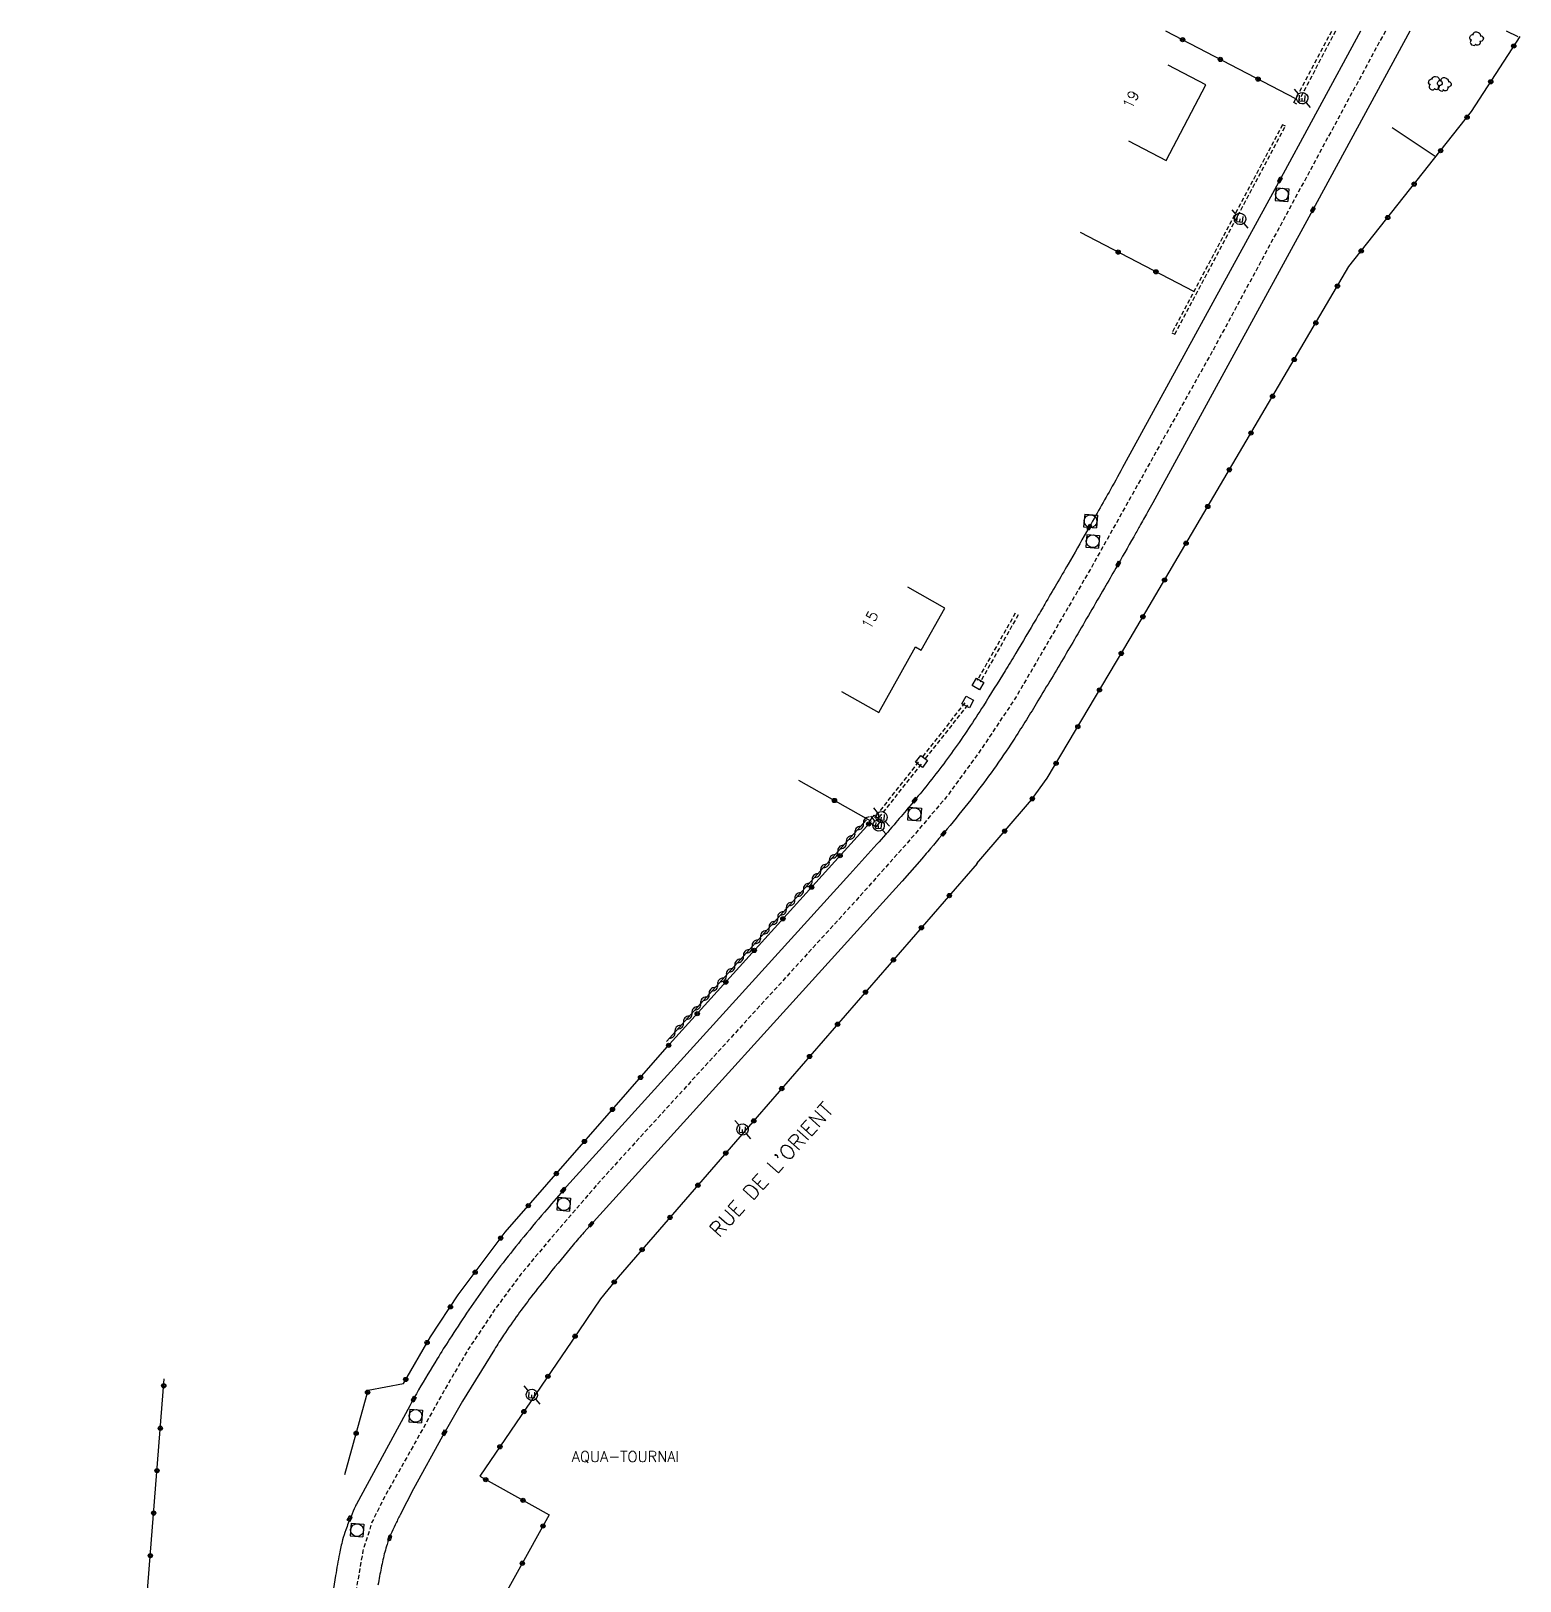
# Model space of a CAD drawing. Header units: millimetres. Extents: x 82000 to 83000, y 142999 to 144000.
# Drawn here: x 82306.8 to 82481.5, y 143818.2 to 144000 of the extents above; entities that cross this region are included whole.
import ezdxf
from ezdxf.enums import TextEntityAlignment as Align

# ---------------------------------------------------------------- set-up
doc = ezdxf.new("R2010")
doc.units = ezdxf.units.MM
doc.linetypes.add('DASHED', pattern=[0.75, 0.5, -0.25])
doc.layers.get('0').update_dxf_attribs({"linetype": 'CONTINUOUS'})
for name, color, linetype in [('W0001', 6, 'DASHED'), ('W0008', 7, 'CONTINUOUS'), ('W0100', 7, 'CONTINUOUS'), ('W0112', 1, 'DASHED'), ('W0300', 7, 'CONTINUOUS'), ('W0310', 3, 'CONTINUOUS'), ('W0322', 7, 'CONTINUOUS'), ('W0400', 7, 'CONTINUOUS'), ('W0420', 7, 'CONTINUOUS'), ('W0471', 7, 'CONTINUOUS'), ('W0984', 7, 'CONTINUOUS'), ('W0989', 7, 'CONTINUOUS'), ('W0991', 7, 'CONTINUOUS')]:
    doc.layers.add(name, color=color, linetype=linetype)
doc.styles.get("Standard").update_dxf_attribs({"font": 'romans.shx', "width": 0.85})

# ---------------------------------------------------------------- blocks, each defined once
blk = doc.blocks.new('T400')
for p, q in [((-0.15, 0.3), (0.15, 0.3)), ((-0.15, -0.25), (-0.15, 0.3)), ((-0.15, 0.15), (0.15, 0.15)), ((-0.15, 0), (0.15, 0)), ((0.15, 0.3), (0.15, -0.25)), ((-0.15, -0.15), (0.15, -0.15)), ((-0.15, -0.25), (-0.15, -0.3)), ((-0.15, -0.3), (0.15, -0.3)), ((0.15, -0.3), (0.15, -0.25))]:
    blk.add_line(p, q)
blk = doc.blocks.new('T300')
for p, q in [((-0.8, 0.51), (-0.86, 0.34)), ((-0.86, 0.34), (-0.86, 0.17)), ((-0.86, 0.17), (-0.74, 0.06)), ((-0.69, 0.63), (-0.8, 0.51)), ((-0.8, -0.06), (-0.74, 0.06)), ((-0.74, 0.06), (-0.69, 0.11)), ((-0.57, 0.69), (-0.69, 0.63)), ((-0.46, 0.69), (-0.57, 0.69)), ((-0.29, 0.63), (-0.46, 0.69)), ((-0.29, 0.63), (-0.17, 0.74)), ((-0.23, 0.57), (-0.29, 0.63)), ((-0.17, 0.74), (-0.06, 0.8)), ((-0.06, 0.8), (0.06, 0.8)), ((0.06, 0.8), (0.23, 0.74)), ((0.23, 0.74), (0.34, 0.63)), ((0.34, 0.63), (0.4, 0.51)), ((0.46, 0.46), (0.34, 0.46)), ((0.4, 0.51), (0.4, 0.46)), ((0.57, 0.4), (0.46, 0.46)), ((0.57, 0.4), (0.69, 0.29)), ((0.69, 0.29), (0.74, 0.17)), ((0.74, 0.06), (0.69, -0.17)), ((0.74, 0.17), (0.74, 0.06)), ((-0.8, -0.17), (-0.8, -0.06)), ((-0.8, -0.23), (-0.8, -0.17)), ((-0.74, -0.34), (-0.8, -0.23)), ((-0.69, -0.4), (-0.74, -0.34)), ((-0.51, -0.46), (-0.69, -0.4)), ((-0.4, -0.46), (-0.51, -0.46)), ((-0.4, -0.46), (-0.34, -0.46)), ((-0.34, -0.46), (-0.34, -0.4)), ((-0.34, -0.51), (-0.34, -0.46)), ((-0.29, -0.63), (-0.34, -0.51)), ((-0.17, -0.74), (-0.29, -0.63)), ((-0.06, -0.8), (-0.17, -0.74)), ((0.06, -0.8), (-0.06, -0.8)), ((0.17, -0.74), (0.06, -0.8)), ((0.23, -0.69), (0.17, -0.74)), ((0.29, -0.46), (0.23, -0.46)), ((0.29, -0.63), (0.23, -0.69)), ((0.46, -0.4), (0.29, -0.46)), ((0.34, -0.51), (0.29, -0.63)), ((0.34, -0.51), (0.34, -0.46)), ((0.57, -0.34), (0.46, -0.4)), ((0.63, -0.29), (0.57, -0.34)), ((0.69, -0.17), (0.63, -0.29))]:
    blk.add_line(p, q)
blk = doc.blocks.new('T420')
for p, q in [((0.75, 0.75), (-0.75, 0.75)), ((-0.75, 0.75), (-0.75, -0.75)), ((0.75, 0.75), (0.75, -0.75)), ((0.75, -0.75), (-0.75, -0.75))]:
    blk.add_line(p, q)
blk.add_ellipse((0, 0), major_axis=(-0.53, 0.53), ratio=1, start_param=3.926991, end_param=10.210176)
blk = doc.blocks.new('T471')
for p, q in [((-0.333334, 0.333334), (-0.333334, -0.333334)), ((-0.333334, 0.333334), (0.333334, 0.333334)), ((-0.333334, 0), (0, 0)), ((0.500001, 0.500001), (1.000002, 1.000002)), ((-0.500001, -0.500001), (-1.000002, -1.000002)), ((-0.333334, -0.333334), (0.333334, -0.333334))]:
    blk.add_line(p, q)
blk.add_ellipse((0, 0), major_axis=(0.471405, 0.471405), ratio=1, start_param=5.4977871438, end_param=11.780972451)
blk = doc.blocks.new('t112o')
at = {"color": 0, "linetype": 'Continuous'}
for p, q in [((-0.5, 0.5), (0.5, 0.5)), ((-0.5, -0.5), (-0.5, 0.5)), ((0.5, 0.5), (0.5, -0.5)), ((0.5, -0.5), (-0.5, -0.5))]:
    blk.add_line(p, q, dxfattribs=at)
blk = doc.blocks.new('t322o')
at = {"color": 0, "linetype": 'Continuous'}
for radius in [0.25, 0.15]:
    blk.add_circle((0, 0), radius, dxfattribs=at)
blk = doc.blocks.new('t310o')
at = {"color": 0, "linetype": 'Continuous'}
for centre, start, end in [((-0.5, 0.38), 216.8699, 323.1304), ((0.5, -0.37), 36.8699, 143.1303)]:
    blk.add_arc(centre, 0.625, start, end, dxfattribs=at)

msp = doc.modelspace()

# ---------------------------------------------------------------- linework, layer by layer
at = {"layer": 'W0001', "flags": 128}
msp.add_lwpolyline([(82465.69, 144000), (82445.56, 143962.72), (82431.18, 143937.02), (82422.38, 143921.88), (82418.41, 143915.91), (82414.19, 143910.12), (82409.59, 143904.72), (82403.61, 143898.01), (82373.67, 143865.17), (82367.69, 143858.22), (82364.3, 143854.16), (82361.27, 143850.07), (82358.09, 143845.3), (82355.21, 143840.35), (82351.88, 143834.38), (82348.37, 143828.16), (82346.83, 143825.07), (82345.77, 143821.72), (82344.88, 143816.56), (82342.94, 143802.92), (82335.51, 143753.82), (82334.88, 143748.63), (82334.36, 143743.44), (82334.16, 143739.47)], dxfattribs=at)
at = {"layer": 'W0008'}
for points in [[(82462.76, 144000), (82452.68, 143981.36), (82435.07, 143949.14, -0.0027), (82433.46, 143946.23, -0.001575), (82430.65, 143941.26, -0.001693), (82428.47, 143937.45, -0.001372), (82425.75, 143932.77, -0.001304), (82424.73, 143931.02, -0.000565), (82422.34, 143927, -0.003973), (82421.1, 143924.95, -0.001971), (82418.54, 143920.85, -0.0155), (82415.01, 143915.58, -0.016197), (82411.31, 143910.76, -0.004593), (82408.07, 143906.89, -0.007602), (82406.06, 143904.6), (82402.89, 143901.1), (82369.63, 143864.43, 0.006556), (82369.25, 143864, 0.001108), (82367.06, 143861.44, 0.005451), (82364.31, 143858.14, 0.006088), (82361.91, 143855.13, 0.009568), (82360.12, 143852.72, 0.007511), (82357.93, 143849.58, 0.004763), (82355.94, 143846.55, 0.00628), (82354.48, 143844.22, 0.004352), (82352.31, 143840.6, 0.008522), (82351.26, 143838.73), (82345.01, 143827.18, 0.020314), (82344.89, 143826.94, 0.004161), (82344.38, 143825.75, 0.014064), (82343.76, 143824.16, 0.019565), (82343.39, 143822.99, 0.017055), (82343.02, 143821.37, 0.01097), (82342.57, 143818.82), (82341.55, 143812.15)], [(82468.56, 144000), (82456.94, 143978.59), (82438.4, 143944.64, -0.001685), (82437.79, 143943.54, -0.001113), (82436.87, 143941.89, -0.001858), (82436.18, 143940.68, -0.00061), (82434.08, 143937, -0.000963), (82432.73, 143934.66, -0.000391), (82429.4, 143928.92, -0.002438), (82427.89, 143926.35, -0.001187), (82424.74, 143921.08, -0.008851), (82422.06, 143916.79, -0.010848), (82419.73, 143913.38, -0.010124), (82417.39, 143910.24, -0.009005), (82414.63, 143906.81, -0.001351), (82412.02, 143903.71, -0.005093), (82411.32, 143902.9), (82409, 143900.26), (82371.69, 143859.05, 0.009834), (82370.44, 143857.61, 0.004173), (82367.59, 143854.14, 0.006024), (82365.48, 143851.47, 0.008156), (82363.97, 143849.45, 0.007197), (82362.27, 143847.01, 0.010746), (82361.2, 143845.34), (82357.46, 143839.27), (82355.09, 143835.18), (82351.69, 143828.99), (82350.14, 143825.94, 0.006376), (82349.56, 143824.76, 0.006494), (82349.02, 143823.59, 0.030782), (82348.6, 143822.47, 0.019685), (82348.12, 143820.66, 0.005956), (82347.72, 143818.72, 0.011446), (82347.54, 143817.7)]]:
    msp.add_lwpolyline(points, format="xyb", dxfattribs=at)
at = {"layer": 'W0008', "flags": 128}
for points in [[(82481.25, 143999.32), (82479.91, 144000)], [(82471.54, 143985.27), (82466.47, 143988.66)]]:
    msp.add_lwpolyline(points, dxfattribs=at)
at = {"layer": 'W0100', "flags": 128}
for points in [[(82435.56, 143987.12), (82439.99, 143984.8), (82444.63, 143993.68), (82440.2, 143995.99)], [(82401.92, 143922.53), (82406.27, 143920.07), (82410.6, 143927.75), (82411.26, 143927.38), (82414.03, 143932.28), (82409.67, 143934.74)]]:
    msp.add_lwpolyline(points, dxfattribs=at)
at = {"layer": 'W0112'}
for points in [[(82454.97, 143991.61), (82459.4, 144000)], [(82459.85, 144000), (82455.32, 143991.43), (82454.97, 143991.61)]]:
    msp.add_lwpolyline(points, dxfattribs=at)
msp.add_lwpolyline([(82440.65, 143964.61), (82441.01, 143964.43), (82453.97, 143988.82), (82453.62, 143989)], close=True, dxfattribs=at)
at = {"layer": 'W0112', "flags": 128}
for points in [[(82422.28, 143931.7), (82417.81, 143923.8)], [(82422.63, 143931.51), (82418.16, 143923.6)], [(82416.37, 143921.18), (82411.28, 143914.71)], [(82416.68, 143920.93), (82411.59, 143914.47)], [(82410.91, 143914.25), (82405.79, 143907.74)], [(82411.23, 143914.01), (82406.1, 143907.49)]]:
    msp.add_lwpolyline(points, dxfattribs=at)
at = {"layer": 'W0310', "flags": 128}
msp.add_lwpolyline([(82381.36, 143881.46), (82404.85, 143907.45)], dxfattribs=at)
at = {"layer": 'W0322', "flags": 128}
for points in [[(82455.19, 143992.04), (82439.95, 144000)], [(82417.78, 143902.34), (82424.17, 143909.8), (82426.04, 143912.36), (82435.75, 143928.73), (82461.42, 143972.38), (82475.8, 143990.54), (82481.48, 143999.37)], [(82455.55, 143991.86), (82455.55, 143991.86)], [(82443.21, 143969.43), (82429.94, 143976.38)], [(82405.42, 143907.27), (82396.88, 143912.09)], [(82343.64, 143830.68), (82346.39, 143840.55), (82350.52, 143841.35), (82353.69, 143846.81), (82356.96, 143851.73), (82362.46, 143859.11), (82381.73, 143881.13), (82405.22, 143907.11)], [(82306.84, 143742.58), (82311.9, 143750.02), (82311.79, 143760.92), (82316.06, 143760.53), (82322.47, 143841.88)]]:
    msp.add_lwpolyline(points, dxfattribs=at)
at = {"layer": 'W0322'}
msp.add_lwpolyline([(82417.83, 143902.35), (82392.02, 143872.63), (82375.7, 143853.8), (82373.65, 143851.29), (82370.28, 143846.32), (82359.48, 143830.46), (82367.62, 143825.93), (82355.97, 143804.93), (82343.65, 143782.79), (82340.84, 143763.78), (82350.33, 143744.33), (82350.28, 143743.35)], dxfattribs=at)

# ---------------------------------------------------------------- block references
at = {"layer": 'W0112'}
for p, rotation in [((82417.9, 143923.41), 58.98347969869786), ((82416.71, 143921.28), 61.51370211233445), ((82411.3, 143914.32), 52.62413781184019), ((82405.84, 143907.32), 52.62413781185031)]:
    msp.add_blockref('t112o', p, dxfattribs=dict(at, rotation=rotation))
at = {"layer": 'W0300'}
for p, rotation in [((82476.38, 143999.15), 85.41071042907373), ((82471.56, 143993.93), 85.41071042907508), ((82472.61, 143993.8), 85.41071042907508)]:
    msp.add_blockref('T300', p, dxfattribs=dict(at, rotation=rotation))
at = {"layer": 'W0310'}
for p, rotation in [((82404.49, 143907.05), 47.88963098011436), ((82402.48, 143904.83), 47.88963098012056), ((82403.48, 143905.94), 47.88963098012056), ((82401.47, 143903.72), 47.88963098010819), ((82399.46, 143901.49), 47.88963098010319), ((82400.47, 143902.6), 47.88963098010319), ((82397.45, 143899.26), 47.88963098010939), ((82398.46, 143900.38), 47.88963098010319), ((82396.44, 143898.15), 47.88963098010319), ((82394.43, 143895.93), 47.88963098010319), ((82395.44, 143897.04), 47.88963098010939), ((82392.42, 143893.7), 47.88963098010319), ((82393.43, 143894.81), 47.88963098011556), ((82391.42, 143892.59), 47.88963098010939), ((82389.4, 143890.36), 47.88963098010939), ((82390.41, 143891.48), 47.889630980097), ((82387.39, 143888.14), 47.88963098011556), ((82388.4, 143889.25), 47.88963098010319), ((82386.39, 143887.03), 47.88963098010939), ((82384.38, 143884.8), 47.88963098009199), ((82385.38, 143885.91), 47.88963098010319), ((82383.37, 143883.69), 47.88963098011556), ((82382.37, 143882.58), 47.88963098009199)]:
    msp.add_blockref('t310o', p, dxfattribs=dict(at, rotation=rotation))
at = {"layer": 'W0322'}
for p, rotation in [((82441.9, 143998.98), 152.4357454024787), ((82480.75, 143998.24), 57.25940528525164), ((82446.33, 143996.67), 152.4357454024974), ((82450.76, 143994.36), 152.4357454024787), ((82478.05, 143994.04), 57.2594052852356), ((82475.27, 143989.88), 51.63886387742754), ((82472.17, 143985.96), 51.63886387743408), ((82469.07, 143982.04), 51.63886387744063), ((82465.97, 143978.12), 51.63886387744063), ((82462.86, 143974.2), 51.63886387742372), ((82434.35, 143974.06), 152.3732954847739), ((82438.78, 143971.75), 152.3732954847778), ((82460.07, 143970.07), 59.5342020067166), ((82457.53, 143965.76), 59.53420200670095), ((82455, 143961.46), 59.53420200670095), ((82452.46, 143957.15), 59.5342020067166), ((82449.93, 143952.84), 59.53420200670941), ((82447.39, 143948.53), 59.53420200669377), ((82444.86, 143944.22), 59.5342020066925), ((82442.32, 143939.91), 59.53420200670095), ((82439.79, 143935.6), 59.53420200668531), ((82437.25, 143931.29), 59.53420200667812), ((82434.71, 143926.99), 59.33923973872906), ((82432.16, 143922.69), 59.33923973874474), ((82429.62, 143918.39), 59.33923973873757), ((82427.07, 143914.09), 59.33923973874474), ((82401.07, 143909.73), 150.5400578045758), ((82424.28, 143909.94), 53.92128347690532), ((82405.09, 143906.97), 47.88963098010319), ((82421.04, 143906.14), 49.39325062762551), ((82401.74, 143903.26), 47.88963098009199), ((82398.39, 143899.56), 47.88963098010319), ((82414.55, 143898.58), 229.0357928425372), ((82395.03, 143895.85), 47.88963098010319), ((82411.27, 143894.8), 229.0357928425136), ((82391.68, 143892.14), 47.88963098010939), ((82407.99, 143891.03), 229.0357928425372), ((82388.33, 143888.43), 47.889630980097), ((82404.72, 143887.25), 229.0357928425263), ((82384.98, 143884.72), 47.88963098010319), ((82401.44, 143883.48), 229.0357928425372), ((82381.63, 143881.01), 48.80831913393748), ((82398.16, 143879.7), 229.03579284252), ((82378.34, 143877.25), 48.80831913394376), ((82394.89, 143875.93), 229.035792842531), ((82375.04, 143873.49), 48.80831913394376), ((82391.61, 143872.15), 229.0785037197568), ((82371.75, 143869.73), 48.80831913393748), ((82388.33, 143868.37), 229.0785037197459), ((82368.46, 143865.96), 48.80831913394847), ((82385.06, 143864.6), 229.0785037197396), ((82365.17, 143862.2), 48.80831913393748), ((82381.79, 143860.82), 229.0785037197631), ((82361.93, 143858.4), 53.32651762929045), ((82378.51, 143857.04), 229.0785037197568), ((82358.94, 143854.39), 53.32651762927053), ((82375.25, 143853.25), 230.7450918210745), ((82356.03, 143850.33), 56.35325069083151), ((82370.66, 143846.88), 235.7315491275395), ((82353.3, 143846.14), 59.91453810603841), ((82350.79, 143841.81), 59.91453810603956), ((82367.47, 143842.18), 235.7315491275395), ((82322.41, 143841.08), 85.49797719211128), ((82346.32, 143840.31), 74.428556763616), ((82364.65, 143838.05), 235.731549127542), ((82322.01, 143836.09), 85.49797719211959), ((82344.98, 143835.5), 74.428556763616), ((82361.84, 143833.92), 235.7315491275489), ((82321.62, 143831.11), 85.49797719211128), ((82360.18, 143830.06), 330.8933859792991), ((82364.55, 143827.63), 330.8933859793177), ((82321.23, 143826.13), 85.49797719211257), ((82366.89, 143824.62), 240.9883154968827), ((82320.84, 143821.14), 85.49797719210996), ((82364.47, 143820.25), 240.9883154968965)]:
    msp.add_blockref('t322o', p, dxfattribs=dict(at, rotation=rotation))
at = {"layer": 'W0400'}
for p, rotation in [((82453.31, 143982.54), 331.893177829011), ((82457.19, 143979.03), 329.9539174872981), ((82430.96, 143941.8), 330.1221708386436), ((82434.36, 143937.46), 328.9945893565744), ((82410.48, 143909.76), 140.3763265111032), ((82413.85, 143905.86), 140.7154246038311), ((82369.25, 143864), 138.4248374776166), ((82372.54, 143860.03), 318.8714783963808), ((82351.72, 143839.52), 330.0069960899521), ((82355.33, 143835.56), 328.3956044430108), ((82344.22, 143825.48), 150.0500361889096), ((82348.92, 143823.22), 164.9234976296275)]:
    msp.add_blockref('T400', p, dxfattribs=dict(at, rotation=rotation))
at = {"layer": 'W0420'}
for p, rotation in [((82453.56, 143980.81), 85.41071042907508), ((82431.11, 143942.51), 85.4107104290571), ((82431.36, 143940.14), 85.41071042907508), ((82410.46, 143908.14), 85.41071042905844), ((82369.32, 143862.38), 85.41071042907373), ((82351.95, 143837.54), 85.4107104290571), ((82345.08, 143824.14), 85.41071042907508)]:
    msp.add_blockref('T420', p, dxfattribs=dict(at, rotation=rotation))
at = {"layer": 'W0471'}
for p, rotation in [((82455.94, 143992.11), 85.41071042907373), ((82448.64, 143977.95), 85.41071042906675), ((82406.26, 143906.8), 85.41071042906675), ((82406.6, 143907.78), 85.41071042906542), ((82390.3, 143871.13), 85.41071042906542), ((82365.59, 143840), 85.41071042906542)]:
    msp.add_blockref('T471', p, dxfattribs=dict(at, rotation=rotation))

# ---------------------------------------------------------------- texts
at = {"layer": 'W0984'}
msp.add_text('AQUA-TOURNAI', height=1.25, dxfattribs=at).set_placement((82376.56, 143832.71), align=Align.MIDDLE)
at = {"layer": 'W0989'}
msp.add_text("RUE DE L'ORIENT", height=1.75, rotation=47.846, dxfattribs=at).set_placement((82393.67, 143866.43), align=Align.MIDDLE)
at = {"layer": 'W0991'}
for s, rotation, p in [('19', 62.3733, (82435.84, 143991.96)), ('15', 60.5401, (82405.22, 143930.91))]:
    msp.add_text(s, height=1.25, rotation=rotation, dxfattribs=at).set_placement(p, align=Align.MIDDLE)

doc.saveas('drawing.dxf')
